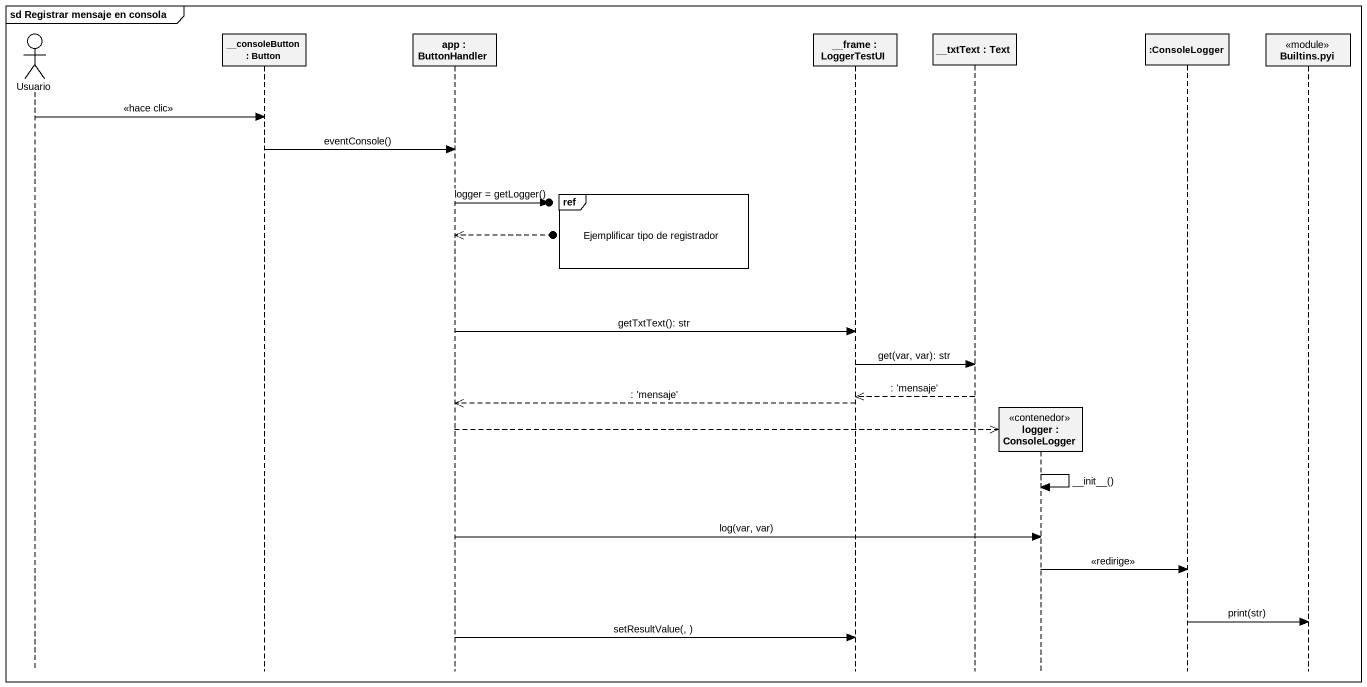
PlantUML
@startuml
mainframe sd Registrar mensaje en consola
hide footbox
actor Usuario
participant "__consoleButton : Button" as consoleButton
participant "app : ButtonHandler" as app
participant "__frame : LoggerTestUI" as frame_
participant "__txtText : Text" as txtText
participant "logger : ConsoleLogger" as logger <<contenedor>>
participant ":ConsoleLogger" as ConsoleLogger
participant "Builtins.pyi" as Builtins_pyi <<module>>

Usuario -> consoleButton : <<hace clic>>
consoleButton -> app : eventConsole()
ref over app : Ejemplificar tipo de registrador
app ->o] : logger = getLogger()
app <<--o]
app -> frame_ : getTxtText(): str
frame_ -> txtText : get(var, var): str
txtText -->> frame_ : : 'mensaje'
frame_ -->> app : : 'mensaje'
app -->> logger **
logger -> logger : ~__init~__()
app -> logger : log(var, var)
logger -> ConsoleLogger : <<redirige>>
ConsoleLogger -> Builtins_pyi : print(str)
app -> frame_ : setResultValue(, )
@enduml
